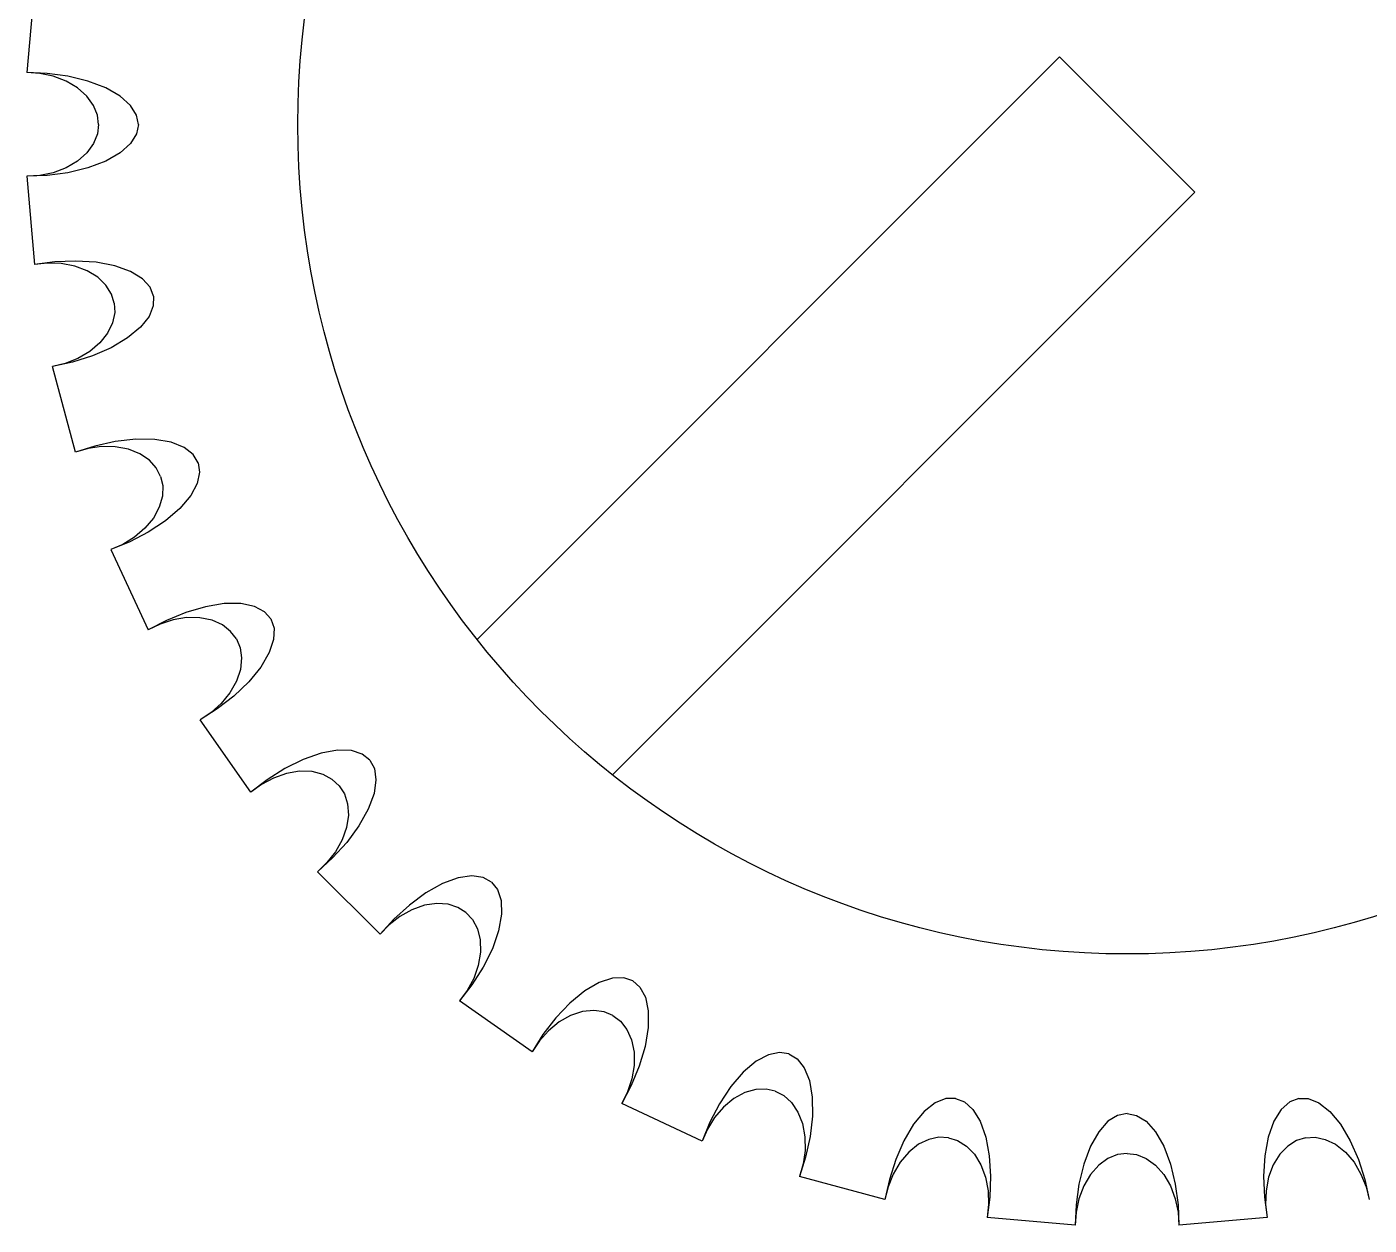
# Model space of a CAD drawing. Extents: x -1423 to 1501, y 0 to 128.
# Drawn here: x 23.75 to 32.17, y 60.1 to 67.61 of the extents above; entities that cross this region are included whole.
import ezdxf

# ---------------------------------------------------------------- set-up
doc = ezdxf.new("R2010")
doc.units = 0
doc.layers.add('LAYER1', color=7, linetype='CONTINUOUS')

msp = doc.modelspace()

# ---------------------------------------------------------------- linework, layer by layer
at = {"layer": 'LAYER1', "color": 18}
for p, q in [((23.7984, 67.8781), (23.75, 67.325)), ((23.7984, 67.8781), (23.75, 67.325)), ((23.7984, 67.8781), (23.75, 67.325)), ((23.7984, 67.8781), (23.75, 67.325)), ((30.2257, 67.4243), (26.5733, 63.7719)), ((30.2257, 67.4243), (26.5733, 63.7719)), ((30.2257, 67.4243), (31.0743, 66.5757)), ((30.2257, 67.4243), (31.0743, 66.5757)), ((23.75, 66.675), (23.7984, 66.1219)), ((23.75, 66.675), (23.7984, 66.1219)), ((23.75, 66.675), (23.7984, 66.1219)), ((23.75, 66.675), (23.7984, 66.1219)), ((31.0743, 66.5757), (27.4219, 62.9233)), ((31.0743, 66.5757), (27.4219, 62.9233)), ((24.055, 64.9455), (23.9113, 65.4818)), ((24.055, 64.9455), (23.9113, 65.4818)), ((24.055, 64.9455), (23.9113, 65.4818)), ((24.055, 64.9455), (23.9113, 65.4818)), ((24.2773, 64.3347), (24.5119, 63.8315)), ((24.2773, 64.3347), (24.5119, 63.8315)), ((24.2773, 64.3347), (24.5119, 63.8315)), ((24.2773, 64.3347), (24.5119, 63.8315)), ((25.1554, 62.8137), (24.8369, 63.2685)), ((25.1554, 62.8137), (24.8369, 63.2685)), ((25.1554, 62.8137), (24.8369, 63.2685)), ((25.1554, 62.8137), (24.8369, 63.2685)), ((25.9658, 61.9232), (25.5732, 62.3158)), ((25.9658, 61.9232), (25.5732, 62.3158)), ((25.9658, 61.9232), (25.5732, 62.3158)), ((25.9658, 61.9232), (25.5732, 62.3158)), ((26.9185, 61.1869), (26.4637, 61.5054)), ((26.9185, 61.1869), (26.4637, 61.5054)), ((26.9185, 61.1869), (26.4637, 61.5054)), ((26.9185, 61.1869), (26.4637, 61.5054)), ((27.9847, 60.6273), (27.4815, 60.8619)), ((27.9847, 60.6273), (27.4815, 60.8619)), ((27.9847, 60.6273), (27.4815, 60.8619)), ((27.9847, 60.6273), (27.4815, 60.8619)), ((29.1318, 60.2613), (28.5955, 60.405)), ((29.1318, 60.2613), (28.5955, 60.405)), ((29.1318, 60.2613), (28.5955, 60.405)), ((29.1318, 60.2613), (28.5955, 60.405)), ((30.325, 60.1), (29.7719, 60.1484)), ((30.325, 60.1), (29.7719, 60.1484)), ((30.325, 60.1), (29.7719, 60.1484)), ((30.325, 60.1), (29.7719, 60.1484)), ((31.5281, 60.1484), (30.975, 60.1)), ((31.5281, 60.1484), (30.975, 60.1)), ((31.5281, 60.1484), (30.975, 60.1)), ((31.5281, 60.1484), (30.975, 60.1))]:
    msp.add_line(p, q, dxfattribs=at)
for points in [[(24.45, 67, 0), (24.4383, 67.0591, 0), (24.4008, 67.1196, 0), (24.3359, 67.1778, 0), (24.2449, 67.2298, 0), (24.1329, 67.272, 0), (24.0076, 67.3022, 0), (23.8773, 67.3196, 0), (23.75, 67.325, 0)], [(24.2, 67, 0), (24.1925, 67.0591, 0), (24.1684, 67.1196, 0), (24.1266, 67.1778, 0), (24.0681, 67.2298, 0), (23.9962, 67.272, 0), (23.9156, 67.3022, 0), (23.8318, 67.3196, 0), (23.75, 67.325, 0)], [(24.45, 67, 0), (24.4383, 67.0591, 0), (24.4008, 67.1196, 0), (24.3359, 67.1778, 0), (24.2449, 67.2298, 0), (24.1329, 67.272, 0), (24.0076, 67.3022, 0), (23.8773, 67.3196, 0), (23.75, 67.325, 0)], [(24.2, 67, 0), (24.1925, 67.0591, 0), (24.1684, 67.1196, 0), (24.1266, 67.1778, 0), (24.0681, 67.2298, 0), (23.9962, 67.272, 0), (23.9156, 67.3022, 0), (23.8318, 67.3196, 0), (23.75, 67.325, 0)], [(24.45, 67, 0), (24.4383, 67.0591, 0), (24.4008, 67.1196, 0), (24.3359, 67.1778, 0), (24.2449, 67.2298, 0), (24.1329, 67.272, 0), (24.0076, 67.3022, 0), (23.8773, 67.3196, 0), (23.75, 67.325, 0)], [(24.2, 67, 0), (24.1925, 67.0591, 0), (24.1684, 67.1196, 0), (24.1266, 67.1778, 0), (24.0681, 67.2298, 0), (23.9962, 67.272, 0), (23.9156, 67.3022, 0), (23.8318, 67.3196, 0), (23.75, 67.325, 0)], [(24.45, 67, 0), (24.4383, 67.0591, 0), (24.4008, 67.1196, 0), (24.3359, 67.1778, 0), (24.2449, 67.2298, 0), (24.1329, 67.272, 0), (24.0076, 67.3022, 0), (23.8773, 67.3196, 0), (23.75, 67.325, 0)], [(24.2, 67, 0), (24.1925, 67.0591, 0), (24.1684, 67.1196, 0), (24.1266, 67.1778, 0), (24.0681, 67.2298, 0), (23.9962, 67.272, 0), (23.9156, 67.3022, 0), (23.8318, 67.3196, 0), (23.75, 67.325, 0)], [(24.45, 67, 0), (24.4383, 66.9409, 0), (24.4008, 66.8804, 0), (24.3359, 66.8222, 0), (24.2449, 66.7702, 0), (24.1329, 66.728, 0), (24.0076, 66.6978, 0), (23.8773, 66.6804, 0), (23.75, 66.675, 0)], [(24.2, 67, 0), (24.1925, 66.9409, 0), (24.1684, 66.8804, 0), (24.1266, 66.8222, 0), (24.0681, 66.7702, 0), (23.9962, 66.728, 0), (23.9156, 66.6978, 0), (23.8318, 66.6804, 0), (23.75, 66.675, 0)], [(24.45, 67, 0), (24.4383, 66.9409, 0), (24.4008, 66.8804, 0), (24.3359, 66.8222, 0), (24.2449, 66.7702, 0), (24.1329, 66.728, 0), (24.0076, 66.6978, 0), (23.8773, 66.6804, 0), (23.75, 66.675, 0)], [(24.2, 67, 0), (24.1925, 66.9409, 0), (24.1684, 66.8804, 0), (24.1266, 66.8222, 0), (24.0681, 66.7702, 0), (23.9962, 66.728, 0), (23.9156, 66.6978, 0), (23.8318, 66.6804, 0), (23.75, 66.675, 0)], [(24.45, 67, 0), (24.4383, 66.9409, 0), (24.4008, 66.8804, 0), (24.3359, 66.8222, 0), (24.2449, 66.7702, 0), (24.1329, 66.728, 0), (24.0076, 66.6978, 0), (23.8773, 66.6804, 0), (23.75, 66.675, 0)], [(24.2, 67, 0), (24.1925, 66.9409, 0), (24.1684, 66.8804, 0), (24.1266, 66.8222, 0), (24.0681, 66.7702, 0), (23.9962, 66.728, 0), (23.9156, 66.6978, 0), (23.8318, 66.6804, 0), (23.75, 66.675, 0)], [(24.45, 67, 0), (24.4383, 66.9409, 0), (24.4008, 66.8804, 0), (24.3359, 66.8222, 0), (24.2449, 66.7702, 0), (24.1329, 66.728, 0), (24.0076, 66.6978, 0), (23.8773, 66.6804, 0), (23.75, 66.675, 0)], [(24.2, 67, 0), (24.1925, 66.9409, 0), (24.1684, 66.8804, 0), (24.1266, 66.8222, 0), (24.0681, 66.7702, 0), (23.9962, 66.728, 0), (23.9156, 66.6978, 0), (23.8318, 66.6804, 0), (23.75, 66.675, 0)], [(24.5442, 65.9234, 0), (24.5224, 65.9796, 0), (24.475, 66.0326, 0), (24.4009, 66.0787, 0), (24.3023, 66.1141, 0), (24.1847, 66.1362, 0), (24.056, 66.1441, 0), (23.9247, 66.1386, 0), (23.7984, 66.1219, 0)], [(24.5442, 65.9234, 0), (24.5224, 65.9796, 0), (24.475, 66.0326, 0), (24.4009, 66.0787, 0), (24.3023, 66.1141, 0), (24.1847, 66.1362, 0), (24.056, 66.1441, 0), (23.9247, 66.1386, 0), (23.7984, 66.1219, 0)], [(24.5442, 65.9234, 0), (24.5224, 65.9796, 0), (24.475, 66.0326, 0), (24.4009, 66.0787, 0), (24.3023, 66.1141, 0), (24.1847, 66.1362, 0), (24.056, 66.1441, 0), (23.9247, 66.1386, 0), (23.7984, 66.1219, 0)], [(24.5442, 65.9234, 0), (24.5224, 65.9796, 0), (24.475, 66.0326, 0), (24.4009, 66.0787, 0), (24.3023, 66.1141, 0), (24.1847, 66.1362, 0), (24.056, 66.1441, 0), (23.9247, 66.1386, 0), (23.7984, 66.1219, 0)], [(24.298, 65.88, 0), (24.2803, 65.9369, 0), (24.2461, 65.9922, 0), (24.1949, 66.0423, 0), (24.1282, 66.0834, 0), (24.05, 66.1124, 0), (23.9654, 66.1282, 0), (23.8799, 66.1308, 0), (23.7984, 66.1219, 0)], [(24.298, 65.88, 0), (24.2803, 65.9369, 0), (24.2461, 65.9922, 0), (24.1949, 66.0423, 0), (24.1282, 66.0834, 0), (24.05, 66.1124, 0), (23.9654, 66.1282, 0), (23.8799, 66.1308, 0), (23.7984, 66.1219, 0)], [(24.298, 65.88, 0), (24.2803, 65.9369, 0), (24.2461, 65.9922, 0), (24.1949, 66.0423, 0), (24.1282, 66.0834, 0), (24.05, 66.1124, 0), (23.9654, 66.1282, 0), (23.8799, 66.1308, 0), (23.7984, 66.1219, 0)], [(24.298, 65.88, 0), (24.2803, 65.9369, 0), (24.2461, 65.9922, 0), (24.1949, 66.0423, 0), (24.1282, 66.0834, 0), (24.05, 66.1124, 0), (23.9654, 66.1282, 0), (23.8799, 66.1308, 0), (23.7984, 66.1219, 0)], [(24.5442, 65.9234, 0), (24.5429, 65.8632, 0), (24.5165, 65.7971, 0), (24.4627, 65.7285, 0), (24.3821, 65.6615, 0), (24.2792, 65.6005, 0), (24.1609, 65.549, 0), (24.0357, 65.5092, 0), (23.9113, 65.4818, 0)], [(24.5442, 65.9234, 0), (24.5429, 65.8632, 0), (24.5165, 65.7971, 0), (24.4627, 65.7285, 0), (24.3821, 65.6615, 0), (24.2792, 65.6005, 0), (24.1609, 65.549, 0), (24.0357, 65.5092, 0), (23.9113, 65.4818, 0)], [(24.5442, 65.9234, 0), (24.5429, 65.8632, 0), (24.5165, 65.7971, 0), (24.4627, 65.7285, 0), (24.3821, 65.6615, 0), (24.2792, 65.6005, 0), (24.1609, 65.549, 0), (24.0357, 65.5092, 0), (23.9113, 65.4818, 0)], [(24.5442, 65.9234, 0), (24.5429, 65.8632, 0), (24.5165, 65.7971, 0), (24.4627, 65.7285, 0), (24.3821, 65.6615, 0), (24.2792, 65.6005, 0), (24.1609, 65.549, 0), (24.0357, 65.5092, 0), (23.9113, 65.4818, 0)], [(24.298, 65.88, 0), (24.3009, 65.8205, 0), (24.2876, 65.7567, 0), (24.2566, 65.6921, 0), (24.208, 65.6308, 0), (24.1445, 65.5767, 0), (24.0704, 65.533, 0), (23.9909, 65.5013, 0), (23.9113, 65.4818, 0)], [(24.298, 65.88, 0), (24.3009, 65.8205, 0), (24.2876, 65.7567, 0), (24.2566, 65.6921, 0), (24.208, 65.6308, 0), (24.1445, 65.5767, 0), (24.0704, 65.533, 0), (23.9909, 65.5013, 0), (23.9113, 65.4818, 0)], [(24.298, 65.88, 0), (24.3009, 65.8205, 0), (24.2876, 65.7567, 0), (24.2566, 65.6921, 0), (24.208, 65.6308, 0), (24.1445, 65.5767, 0), (24.0704, 65.533, 0), (23.9909, 65.5013, 0), (23.9113, 65.4818, 0)], [(24.298, 65.88, 0), (24.3009, 65.8205, 0), (24.2876, 65.7567, 0), (24.2566, 65.6921, 0), (24.208, 65.6308, 0), (24.1445, 65.5767, 0), (24.0704, 65.533, 0), (23.9909, 65.5013, 0), (23.9113, 65.4818, 0)], [(24.8239, 64.8795, 0), (24.7927, 64.931, 0), (24.7368, 64.975, 0), (24.6558, 65.0075, 0), (24.5526, 65.0252, 0), (24.4329, 65.0266, 0), (24.3048, 65.0121, 0), (24.1764, 64.9839, 0), (24.055, 64.9455, 0)], [(24.8239, 64.8795, 0), (24.7927, 64.931, 0), (24.7368, 64.975, 0), (24.6558, 65.0075, 0), (24.5526, 65.0252, 0), (24.4329, 65.0266, 0), (24.3048, 65.0121, 0), (24.1764, 64.9839, 0), (24.055, 64.9455, 0)], [(24.8239, 64.8795, 0), (24.7927, 64.931, 0), (24.7368, 64.975, 0), (24.6558, 65.0075, 0), (24.5526, 65.0252, 0), (24.4329, 65.0266, 0), (24.3048, 65.0121, 0), (24.1764, 64.9839, 0), (24.055, 64.9455, 0)], [(24.8239, 64.8795, 0), (24.7927, 64.931, 0), (24.7368, 64.975, 0), (24.6558, 65.0075, 0), (24.5526, 65.0252, 0), (24.4329, 65.0266, 0), (24.3048, 65.0121, 0), (24.1764, 64.9839, 0), (24.055, 64.9455, 0)], [(24.589, 64.794, 0), (24.5617, 64.8469, 0), (24.5184, 64.8955, 0), (24.4592, 64.9359, 0), (24.3865, 64.9648, 0), (24.3044, 64.9799, 0), (24.2184, 64.9806, 0), (24.1337, 64.9683, 0), (24.055, 64.9455, 0)], [(24.589, 64.794, 0), (24.5617, 64.8469, 0), (24.5184, 64.8955, 0), (24.4592, 64.9359, 0), (24.3865, 64.9648, 0), (24.3044, 64.9799, 0), (24.2184, 64.9806, 0), (24.1337, 64.9683, 0), (24.055, 64.9455, 0)], [(24.589, 64.794, 0), (24.5617, 64.8469, 0), (24.5184, 64.8955, 0), (24.4592, 64.9359, 0), (24.3865, 64.9648, 0), (24.3044, 64.9799, 0), (24.2184, 64.9806, 0), (24.1337, 64.9683, 0), (24.055, 64.9455, 0)], [(24.589, 64.794, 0), (24.5617, 64.8469, 0), (24.5184, 64.8955, 0), (24.4592, 64.9359, 0), (24.3865, 64.9648, 0), (24.3044, 64.9799, 0), (24.2184, 64.9806, 0), (24.1337, 64.9683, 0), (24.055, 64.9455, 0)], [(24.8239, 64.8795, 0), (24.8331, 64.8199, 0), (24.8186, 64.7503, 0), (24.7775, 64.6734, 0), (24.7098, 64.5934, 0), (24.619, 64.5154, 0), (24.5115, 64.4442, 0), (24.395, 64.3833, 0), (24.2773, 64.3347, 0)], [(24.8239, 64.8795, 0), (24.8331, 64.8199, 0), (24.8186, 64.7503, 0), (24.7775, 64.6734, 0), (24.7098, 64.5934, 0), (24.619, 64.5154, 0), (24.5115, 64.4442, 0), (24.395, 64.3833, 0), (24.2773, 64.3347, 0)], [(24.8239, 64.8795, 0), (24.8331, 64.8199, 0), (24.8186, 64.7503, 0), (24.7775, 64.6734, 0), (24.7098, 64.5934, 0), (24.619, 64.5154, 0), (24.5115, 64.4442, 0), (24.395, 64.3833, 0), (24.2773, 64.3347, 0)], [(24.8239, 64.8795, 0), (24.8331, 64.8199, 0), (24.8186, 64.7503, 0), (24.7775, 64.6734, 0), (24.7098, 64.5934, 0), (24.619, 64.5154, 0), (24.5115, 64.4442, 0), (24.395, 64.3833, 0), (24.2773, 64.3347, 0)], [(24.589, 64.794, 0), (24.6021, 64.7359, 0), (24.6002, 64.6708, 0), (24.5808, 64.6018, 0), (24.5437, 64.533, 0), (24.4905, 64.4687, 0), (24.4251, 64.4127, 0), (24.3523, 64.3677, 0), (24.2773, 64.3347, 0)], [(24.589, 64.794, 0), (24.6021, 64.7359, 0), (24.6002, 64.6708, 0), (24.5808, 64.6018, 0), (24.5437, 64.533, 0), (24.4905, 64.4687, 0), (24.4251, 64.4127, 0), (24.3523, 64.3677, 0), (24.2773, 64.3347, 0)], [(24.589, 64.794, 0), (24.6021, 64.7359, 0), (24.6002, 64.6708, 0), (24.5808, 64.6018, 0), (24.5437, 64.533, 0), (24.4905, 64.4687, 0), (24.4251, 64.4127, 0), (24.3523, 64.3677, 0), (24.2773, 64.3347, 0)], [(24.589, 64.794, 0), (24.6021, 64.7359, 0), (24.6002, 64.6708, 0), (24.5808, 64.6018, 0), (24.5437, 64.533, 0), (24.4905, 64.4687, 0), (24.4251, 64.4127, 0), (24.3523, 64.3677, 0), (24.2773, 64.3347, 0)], [(25.2806, 63.9, 0), (25.241, 63.9453, 0), (25.1783, 63.979, 0), (25.0929, 63.9969, 0), (24.9881, 63.9964, 0), (24.8701, 63.977, 0), (24.7464, 63.9405, 0), (24.6249, 63.8904, 0), (24.5119, 63.8315, 0)], [(25.2806, 63.9, 0), (25.241, 63.9453, 0), (25.1783, 63.979, 0), (25.0929, 63.9969, 0), (24.9881, 63.9964, 0), (24.8701, 63.977, 0), (24.7464, 63.9405, 0), (24.6249, 63.8904, 0), (24.5119, 63.8315, 0)], [(25.2806, 63.9, 0), (25.241, 63.9453, 0), (25.1783, 63.979, 0), (25.0929, 63.9969, 0), (24.9881, 63.9964, 0), (24.8701, 63.977, 0), (24.7464, 63.9405, 0), (24.6249, 63.8904, 0), (24.5119, 63.8315, 0)], [(25.2806, 63.9, 0), (25.241, 63.9453, 0), (25.1783, 63.979, 0), (25.0929, 63.9969, 0), (24.9881, 63.9964, 0), (24.8701, 63.977, 0), (24.7464, 63.9405, 0), (24.6249, 63.8904, 0), (24.5119, 63.8315, 0)], [(25.0641, 63.775, 0), (25.0281, 63.8224, 0), (24.977, 63.8628, 0), (24.9117, 63.8923, 0), (24.8351, 63.9081, 0), (24.7516, 63.9087, 0), (24.6667, 63.8945, 0), (24.5855, 63.8677, 0), (24.5119, 63.8315, 0)], [(25.0641, 63.775, 0), (25.0281, 63.8224, 0), (24.977, 63.8628, 0), (24.9117, 63.8923, 0), (24.8351, 63.9081, 0), (24.7516, 63.9087, 0), (24.6667, 63.8945, 0), (24.5855, 63.8677, 0), (24.5119, 63.8315, 0)], [(25.0641, 63.775, 0), (25.0281, 63.8224, 0), (24.977, 63.8628, 0), (24.9117, 63.8923, 0), (24.8351, 63.9081, 0), (24.7516, 63.9087, 0), (24.6667, 63.8945, 0), (24.5855, 63.8677, 0), (24.5119, 63.8315, 0)], [(25.0641, 63.775, 0), (25.0281, 63.8224, 0), (24.977, 63.8628, 0), (24.9117, 63.8923, 0), (24.8351, 63.9081, 0), (24.7516, 63.9087, 0), (24.6667, 63.8945, 0), (24.5855, 63.8677, 0), (24.5119, 63.8315, 0)], [(25.2806, 63.9, 0), (25.3001, 63.843, 0), (25.2979, 63.7719, 0), (25.2707, 63.689, 0), (25.2179, 63.5985, 0), (25.1421, 63.5059, 0), (25.0486, 63.4171, 0), (24.9444, 63.3369, 0), (24.8369, 63.2685, 0)], [(25.2806, 63.9, 0), (25.3001, 63.843, 0), (25.2979, 63.7719, 0), (25.2707, 63.689, 0), (25.2179, 63.5985, 0), (25.1421, 63.5059, 0), (25.0486, 63.4171, 0), (24.9444, 63.3369, 0), (24.8369, 63.2685, 0)], [(25.2806, 63.9, 0), (25.3001, 63.843, 0), (25.2979, 63.7719, 0), (25.2707, 63.689, 0), (25.2179, 63.5985, 0), (25.1421, 63.5059, 0), (25.0486, 63.4171, 0), (24.9444, 63.3369, 0), (24.8369, 63.2685, 0)], [(25.2806, 63.9, 0), (25.3001, 63.843, 0), (25.2979, 63.7719, 0), (25.2707, 63.689, 0), (25.2179, 63.5985, 0), (25.1421, 63.5059, 0), (25.0486, 63.4171, 0), (24.9444, 63.3369, 0), (24.8369, 63.2685, 0)], [(25.0641, 63.775, 0), (25.0872, 63.7201, 0), (25.0966, 63.6556, 0), (25.0895, 63.5843, 0), (25.0648, 63.5101, 0), (25.0236, 63.4375, 0), (24.9689, 63.3711, 0), (24.9051, 63.3142, 0), (24.8369, 63.2685, 0)], [(25.0641, 63.775, 0), (25.0872, 63.7201, 0), (25.0966, 63.6556, 0), (25.0895, 63.5843, 0), (25.0648, 63.5101, 0), (25.0236, 63.4375, 0), (24.9689, 63.3711, 0), (24.9051, 63.3142, 0), (24.8369, 63.2685, 0)], [(25.0641, 63.775, 0), (25.0872, 63.7201, 0), (25.0966, 63.6556, 0), (25.0895, 63.5843, 0), (25.0648, 63.5101, 0), (25.0236, 63.4375, 0), (24.9689, 63.3711, 0), (24.9051, 63.3142, 0), (24.8369, 63.2685, 0)], [(25.0641, 63.775, 0), (25.0872, 63.7201, 0), (25.0966, 63.6556, 0), (25.0895, 63.5843, 0), (25.0648, 63.5101, 0), (25.0236, 63.4375, 0), (24.9689, 63.3711, 0), (24.9051, 63.3142, 0), (24.8369, 63.2685, 0)], [(25.9005, 63.0147, 0), (25.8536, 63.0525, 0), (25.786, 63.0747, 0), (25.6988, 63.0775, 0), (25.5957, 63.0589, 0), (25.4828, 63.0193, 0), (25.3674, 62.9618, 0), (25.2564, 62.8914, 0), (25.1554, 62.8137, 0)], [(25.9005, 63.0147, 0), (25.8536, 63.0525, 0), (25.786, 63.0747, 0), (25.6988, 63.0775, 0), (25.5957, 63.0589, 0), (25.4828, 63.0193, 0), (25.3674, 62.9618, 0), (25.2564, 62.8914, 0), (25.1554, 62.8137, 0)], [(25.9005, 63.0147, 0), (25.8536, 63.0525, 0), (25.786, 63.0747, 0), (25.6988, 63.0775, 0), (25.5957, 63.0589, 0), (25.4828, 63.0193, 0), (25.3674, 62.9618, 0), (25.2564, 62.8914, 0), (25.1554, 62.8137, 0)], [(25.9005, 63.0147, 0), (25.8536, 63.0525, 0), (25.786, 63.0747, 0), (25.6988, 63.0775, 0), (25.5957, 63.0589, 0), (25.4828, 63.0193, 0), (25.3674, 62.9618, 0), (25.2564, 62.8914, 0), (25.1554, 62.8137, 0)], [(25.9005, 63.0147, 0), (25.9296, 62.9619, 0), (25.9397, 62.8915, 0), (25.9274, 62.8052, 0), (25.8911, 62.7069, 0), (25.8325, 62.6025, 0), (25.7558, 62.4988, 0), (25.6672, 62.4018, 0), (25.5732, 62.3158, 0)], [(25.9005, 63.0147, 0), (25.9296, 62.9619, 0), (25.9397, 62.8915, 0), (25.9274, 62.8052, 0), (25.8911, 62.7069, 0), (25.8325, 62.6025, 0), (25.7558, 62.4988, 0), (25.6672, 62.4018, 0), (25.5732, 62.3158, 0)], [(25.9005, 63.0147, 0), (25.9296, 62.9619, 0), (25.9397, 62.8915, 0), (25.9274, 62.8052, 0), (25.8911, 62.7069, 0), (25.8325, 62.6025, 0), (25.7558, 62.4988, 0), (25.6672, 62.4018, 0), (25.5732, 62.3158, 0)], [(25.9005, 63.0147, 0), (25.9296, 62.9619, 0), (25.9397, 62.8915, 0), (25.9274, 62.8052, 0), (25.8911, 62.7069, 0), (25.8325, 62.6025, 0), (25.7558, 62.4988, 0), (25.6672, 62.4018, 0), (25.5732, 62.3158, 0)], [(25.709, 62.854, 0), (25.6653, 62.8945, 0), (25.6079, 62.9253, 0), (25.5385, 62.9431, 0), (25.4603, 62.9453, 0), (25.378, 62.9314, 0), (25.2969, 62.9027, 0), (25.2216, 62.8622, 0), (25.1554, 62.8137, 0)], [(25.709, 62.854, 0), (25.6653, 62.8945, 0), (25.6079, 62.9253, 0), (25.5385, 62.9431, 0), (25.4603, 62.9453, 0), (25.378, 62.9314, 0), (25.2969, 62.9027, 0), (25.2216, 62.8622, 0), (25.1554, 62.8137, 0)], [(25.709, 62.854, 0), (25.6653, 62.8945, 0), (25.6079, 62.9253, 0), (25.5385, 62.9431, 0), (25.4603, 62.9453, 0), (25.378, 62.9314, 0), (25.2969, 62.9027, 0), (25.2216, 62.8622, 0), (25.1554, 62.8137, 0)], [(25.709, 62.854, 0), (25.6653, 62.8945, 0), (25.6079, 62.9253, 0), (25.5385, 62.9431, 0), (25.4603, 62.9453, 0), (25.378, 62.9314, 0), (25.2969, 62.9027, 0), (25.2216, 62.8622, 0), (25.1554, 62.8137, 0)], [(25.709, 62.854, 0), (25.7412, 62.8039, 0), (25.7617, 62.7421, 0), (25.7671, 62.6707, 0), (25.7557, 62.5933, 0), (25.7277, 62.5146, 0), (25.6854, 62.4397, 0), (25.6324, 62.3726, 0), (25.5732, 62.3158, 0)], [(25.709, 62.854, 0), (25.7412, 62.8039, 0), (25.7617, 62.7421, 0), (25.7671, 62.6707, 0), (25.7557, 62.5933, 0), (25.7277, 62.5146, 0), (25.6854, 62.4397, 0), (25.6324, 62.3726, 0), (25.5732, 62.3158, 0)], [(25.709, 62.854, 0), (25.7412, 62.8039, 0), (25.7617, 62.7421, 0), (25.7671, 62.6707, 0), (25.7557, 62.5933, 0), (25.7277, 62.5146, 0), (25.6854, 62.4397, 0), (25.6324, 62.3726, 0), (25.5732, 62.3158, 0)], [(25.709, 62.854, 0), (25.7412, 62.8039, 0), (25.7617, 62.7421, 0), (25.7671, 62.6707, 0), (25.7557, 62.5933, 0), (25.7277, 62.5146, 0), (25.6854, 62.4397, 0), (25.6324, 62.3726, 0), (25.5732, 62.3158, 0)], [(26.6647, 62.2505, 0), (26.6119, 62.2796, 0), (26.5415, 62.2897, 0), (26.4552, 62.2774, 0), (26.3569, 62.2411, 0), (26.2525, 62.1825, 0), (26.1488, 62.1058, 0), (26.0518, 62.0172, 0), (25.9658, 61.9232, 0)], [(26.6647, 62.2505, 0), (26.6119, 62.2796, 0), (26.5415, 62.2897, 0), (26.4552, 62.2774, 0), (26.3569, 62.2411, 0), (26.2525, 62.1825, 0), (26.1488, 62.1058, 0), (26.0518, 62.0172, 0), (25.9658, 61.9232, 0)], [(26.6647, 62.2505, 0), (26.6119, 62.2796, 0), (26.5415, 62.2897, 0), (26.4552, 62.2774, 0), (26.3569, 62.2411, 0), (26.2525, 62.1825, 0), (26.1488, 62.1058, 0), (26.0518, 62.0172, 0), (25.9658, 61.9232, 0)], [(26.6647, 62.2505, 0), (26.6119, 62.2796, 0), (26.5415, 62.2897, 0), (26.4552, 62.2774, 0), (26.3569, 62.2411, 0), (26.2525, 62.1825, 0), (26.1488, 62.1058, 0), (26.0518, 62.0172, 0), (25.9658, 61.9232, 0)], [(26.6647, 62.2505, 0), (26.7025, 62.2036, 0), (26.7247, 62.136, 0), (26.7275, 62.0488, 0), (26.7089, 61.9457, 0), (26.6693, 61.8328, 0), (26.6118, 61.7174, 0), (26.5414, 61.6064, 0), (26.4637, 61.5054, 0)], [(26.6647, 62.2505, 0), (26.7025, 62.2036, 0), (26.7247, 62.136, 0), (26.7275, 62.0488, 0), (26.7089, 61.9457, 0), (26.6693, 61.8328, 0), (26.6118, 61.7174, 0), (26.5414, 61.6064, 0), (26.4637, 61.5054, 0)], [(26.6647, 62.2505, 0), (26.7025, 62.2036, 0), (26.7247, 62.136, 0), (26.7275, 62.0488, 0), (26.7089, 61.9457, 0), (26.6693, 61.8328, 0), (26.6118, 61.7174, 0), (26.5414, 61.6064, 0), (26.4637, 61.5054, 0)], [(26.6647, 62.2505, 0), (26.7025, 62.2036, 0), (26.7247, 62.136, 0), (26.7275, 62.0488, 0), (26.7089, 61.9457, 0), (26.6693, 61.8328, 0), (26.6118, 61.7174, 0), (26.5414, 61.6064, 0), (26.4637, 61.5054, 0)], [(26.504, 62.059, 0), (26.4539, 62.0912, 0), (26.3921, 62.1117, 0), (26.3207, 62.1171, 0), (26.2433, 62.1057, 0), (26.1646, 62.0777, 0), (26.0897, 62.0354, 0), (26.0226, 61.9824, 0), (25.9658, 61.9232, 0)], [(26.504, 62.059, 0), (26.4539, 62.0912, 0), (26.3921, 62.1117, 0), (26.3207, 62.1171, 0), (26.2433, 62.1057, 0), (26.1646, 62.0777, 0), (26.0897, 62.0354, 0), (26.0226, 61.9824, 0), (25.9658, 61.9232, 0)], [(26.504, 62.059, 0), (26.4539, 62.0912, 0), (26.3921, 62.1117, 0), (26.3207, 62.1171, 0), (26.2433, 62.1057, 0), (26.1646, 62.0777, 0), (26.0897, 62.0354, 0), (26.0226, 61.9824, 0), (25.9658, 61.9232, 0)], [(26.504, 62.059, 0), (26.4539, 62.0912, 0), (26.3921, 62.1117, 0), (26.3207, 62.1171, 0), (26.2433, 62.1057, 0), (26.1646, 62.0777, 0), (26.0897, 62.0354, 0), (26.0226, 61.9824, 0), (25.9658, 61.9232, 0)], [(26.504, 62.059, 0), (26.5445, 62.0153, 0), (26.5753, 61.9579, 0), (26.5931, 61.8885, 0), (26.5953, 61.8103, 0), (26.5814, 61.728, 0), (26.5527, 61.6469, 0), (26.5122, 61.5716, 0), (26.4637, 61.5054, 0)], [(26.504, 62.059, 0), (26.5445, 62.0153, 0), (26.5753, 61.9579, 0), (26.5931, 61.8885, 0), (26.5953, 61.8103, 0), (26.5814, 61.728, 0), (26.5527, 61.6469, 0), (26.5122, 61.5716, 0), (26.4637, 61.5054, 0)], [(26.504, 62.059, 0), (26.5445, 62.0153, 0), (26.5753, 61.9579, 0), (26.5931, 61.8885, 0), (26.5953, 61.8103, 0), (26.5814, 61.728, 0), (26.5527, 61.6469, 0), (26.5122, 61.5716, 0), (26.4637, 61.5054, 0)], [(26.504, 62.059, 0), (26.5445, 62.0153, 0), (26.5753, 61.9579, 0), (26.5931, 61.8885, 0), (26.5953, 61.8103, 0), (26.5814, 61.728, 0), (26.5527, 61.6469, 0), (26.5122, 61.5716, 0), (26.4637, 61.5054, 0)], [(27.55, 61.6306, 0), (27.493, 61.6501, 0), (27.4219, 61.6479, 0), (27.339, 61.6207, 0), (27.2485, 61.5679, 0), (27.1559, 61.4921, 0), (27.0671, 61.3986, 0), (26.9869, 61.2944, 0), (26.9185, 61.1869, 0)], [(27.55, 61.6306, 0), (27.493, 61.6501, 0), (27.4219, 61.6479, 0), (27.339, 61.6207, 0), (27.2485, 61.5679, 0), (27.1559, 61.4921, 0), (27.0671, 61.3986, 0), (26.9869, 61.2944, 0), (26.9185, 61.1869, 0)], [(27.55, 61.6306, 0), (27.493, 61.6501, 0), (27.4219, 61.6479, 0), (27.339, 61.6207, 0), (27.2485, 61.5679, 0), (27.1559, 61.4921, 0), (27.0671, 61.3986, 0), (26.9869, 61.2944, 0), (26.9185, 61.1869, 0)], [(27.55, 61.6306, 0), (27.493, 61.6501, 0), (27.4219, 61.6479, 0), (27.339, 61.6207, 0), (27.2485, 61.5679, 0), (27.1559, 61.4921, 0), (27.0671, 61.3986, 0), (26.9869, 61.2944, 0), (26.9185, 61.1869, 0)], [(27.55, 61.6306, 0), (27.5953, 61.591, 0), (27.629, 61.5283, 0), (27.6469, 61.4429, 0), (27.6464, 61.3381, 0), (27.627, 61.2201, 0), (27.5905, 61.0964, 0), (27.5404, 60.9749, 0), (27.4815, 60.8619, 0)], [(27.55, 61.6306, 0), (27.5953, 61.591, 0), (27.629, 61.5283, 0), (27.6469, 61.4429, 0), (27.6464, 61.3381, 0), (27.627, 61.2201, 0), (27.5905, 61.0964, 0), (27.5404, 60.9749, 0), (27.4815, 60.8619, 0)], [(27.55, 61.6306, 0), (27.5953, 61.591, 0), (27.629, 61.5283, 0), (27.6469, 61.4429, 0), (27.6464, 61.3381, 0), (27.627, 61.2201, 0), (27.5905, 61.0964, 0), (27.5404, 60.9749, 0), (27.4815, 60.8619, 0)], [(27.55, 61.6306, 0), (27.5953, 61.591, 0), (27.629, 61.5283, 0), (27.6469, 61.4429, 0), (27.6464, 61.3381, 0), (27.627, 61.2201, 0), (27.5905, 61.0964, 0), (27.5404, 60.9749, 0), (27.4815, 60.8619, 0)], [(27.425, 61.4141, 0), (27.3701, 61.4372, 0), (27.3056, 61.4466, 0), (27.2343, 61.4395, 0), (27.1601, 61.4148, 0), (27.0875, 61.3736, 0), (27.0211, 61.3189, 0), (26.9642, 61.2551, 0), (26.9185, 61.1869, 0)], [(27.425, 61.4141, 0), (27.3701, 61.4372, 0), (27.3056, 61.4466, 0), (27.2343, 61.4395, 0), (27.1601, 61.4148, 0), (27.0875, 61.3736, 0), (27.0211, 61.3189, 0), (26.9642, 61.2551, 0), (26.9185, 61.1869, 0)], [(27.425, 61.4141, 0), (27.3701, 61.4372, 0), (27.3056, 61.4466, 0), (27.2343, 61.4395, 0), (27.1601, 61.4148, 0), (27.0875, 61.3736, 0), (27.0211, 61.3189, 0), (26.9642, 61.2551, 0), (26.9185, 61.1869, 0)], [(27.425, 61.4141, 0), (27.3701, 61.4372, 0), (27.3056, 61.4466, 0), (27.2343, 61.4395, 0), (27.1601, 61.4148, 0), (27.0875, 61.3736, 0), (27.0211, 61.3189, 0), (26.9642, 61.2551, 0), (26.9185, 61.1869, 0)], [(27.425, 61.4141, 0), (27.4724, 61.3781, 0), (27.5128, 61.327, 0), (27.5423, 61.2617, 0), (27.5581, 61.1851, 0), (27.5587, 61.1016, 0), (27.5445, 61.0167, 0), (27.5177, 60.9355, 0), (27.4815, 60.8619, 0)], [(27.425, 61.4141, 0), (27.4724, 61.3781, 0), (27.5128, 61.327, 0), (27.5423, 61.2617, 0), (27.5581, 61.1851, 0), (27.5587, 61.1016, 0), (27.5445, 61.0167, 0), (27.5177, 60.9355, 0), (27.4815, 60.8619, 0)], [(27.425, 61.4141, 0), (27.4724, 61.3781, 0), (27.5128, 61.327, 0), (27.5423, 61.2617, 0), (27.5581, 61.1851, 0), (27.5587, 61.1016, 0), (27.5445, 61.0167, 0), (27.5177, 60.9355, 0), (27.4815, 60.8619, 0)], [(27.425, 61.4141, 0), (27.4724, 61.3781, 0), (27.5128, 61.327, 0), (27.5423, 61.2617, 0), (27.5581, 61.1851, 0), (27.5587, 61.1016, 0), (27.5445, 61.0167, 0), (27.5177, 60.9355, 0), (27.4815, 60.8619, 0)], [(28.5295, 61.1739, 0), (28.4699, 61.1831, 0), (28.4003, 61.1686, 0), (28.3234, 61.1275, 0), (28.2434, 61.0598, 0), (28.1654, 60.969, 0), (28.0942, 60.8615, 0), (28.0333, 60.745, 0), (27.9847, 60.6273, 0)], [(28.5295, 61.1739, 0), (28.4699, 61.1831, 0), (28.4003, 61.1686, 0), (28.3234, 61.1275, 0), (28.2434, 61.0598, 0), (28.1654, 60.969, 0), (28.0942, 60.8615, 0), (28.0333, 60.745, 0), (27.9847, 60.6273, 0)], [(28.5295, 61.1739, 0), (28.4699, 61.1831, 0), (28.4003, 61.1686, 0), (28.3234, 61.1275, 0), (28.2434, 61.0598, 0), (28.1654, 60.969, 0), (28.0942, 60.8615, 0), (28.0333, 60.745, 0), (27.9847, 60.6273, 0)], [(28.5295, 61.1739, 0), (28.4699, 61.1831, 0), (28.4003, 61.1686, 0), (28.3234, 61.1275, 0), (28.2434, 61.0598, 0), (28.1654, 60.969, 0), (28.0942, 60.8615, 0), (28.0333, 60.745, 0), (27.9847, 60.6273, 0)], [(28.5295, 61.1739, 0), (28.581, 61.1427, 0), (28.625, 61.0868, 0), (28.6575, 61.0058, 0), (28.6752, 60.9026, 0), (28.6766, 60.7829, 0), (28.6621, 60.6548, 0), (28.6339, 60.5264, 0), (28.5955, 60.405, 0)], [(28.5295, 61.1739, 0), (28.581, 61.1427, 0), (28.625, 61.0868, 0), (28.6575, 61.0058, 0), (28.6752, 60.9026, 0), (28.6766, 60.7829, 0), (28.6621, 60.6548, 0), (28.6339, 60.5264, 0), (28.5955, 60.405, 0)], [(28.5295, 61.1739, 0), (28.581, 61.1427, 0), (28.625, 61.0868, 0), (28.6575, 61.0058, 0), (28.6752, 60.9026, 0), (28.6766, 60.7829, 0), (28.6621, 60.6548, 0), (28.6339, 60.5264, 0), (28.5955, 60.405, 0)], [(28.5295, 61.1739, 0), (28.581, 61.1427, 0), (28.625, 61.0868, 0), (28.6575, 61.0058, 0), (28.6752, 60.9026, 0), (28.6766, 60.7829, 0), (28.6621, 60.6548, 0), (28.6339, 60.5264, 0), (28.5955, 60.405, 0)], [(28.444, 60.939, 0), (28.3859, 60.9521, 0), (28.3208, 60.9502, 0), (28.2518, 60.9308, 0), (28.183, 60.8937, 0), (28.1187, 60.8405, 0), (28.0627, 60.7751, 0), (28.0177, 60.7023, 0), (27.9847, 60.6273, 0)], [(28.444, 60.939, 0), (28.3859, 60.9521, 0), (28.3208, 60.9502, 0), (28.2518, 60.9308, 0), (28.183, 60.8937, 0), (28.1187, 60.8405, 0), (28.0627, 60.7751, 0), (28.0177, 60.7023, 0), (27.9847, 60.6273, 0)], [(28.444, 60.939, 0), (28.3859, 60.9521, 0), (28.3208, 60.9502, 0), (28.2518, 60.9308, 0), (28.183, 60.8937, 0), (28.1187, 60.8405, 0), (28.0627, 60.7751, 0), (28.0177, 60.7023, 0), (27.9847, 60.6273, 0)], [(28.444, 60.939, 0), (28.3859, 60.9521, 0), (28.3208, 60.9502, 0), (28.2518, 60.9308, 0), (28.183, 60.8937, 0), (28.1187, 60.8405, 0), (28.0627, 60.7751, 0), (28.0177, 60.7023, 0), (27.9847, 60.6273, 0)], [(28.444, 60.939, 0), (28.4969, 60.9117, 0), (28.5455, 60.8684, 0), (28.5859, 60.8092, 0), (28.6148, 60.7365, 0), (28.6299, 60.6544, 0), (28.6306, 60.5684, 0), (28.6183, 60.4837, 0), (28.5955, 60.405, 0)], [(28.444, 60.939, 0), (28.4969, 60.9117, 0), (28.5455, 60.8684, 0), (28.5859, 60.8092, 0), (28.6148, 60.7365, 0), (28.6299, 60.6544, 0), (28.6306, 60.5684, 0), (28.6183, 60.4837, 0), (28.5955, 60.405, 0)], [(28.444, 60.939, 0), (28.4969, 60.9117, 0), (28.5455, 60.8684, 0), (28.5859, 60.8092, 0), (28.6148, 60.7365, 0), (28.6299, 60.6544, 0), (28.6306, 60.5684, 0), (28.6183, 60.4837, 0), (28.5955, 60.405, 0)], [(28.444, 60.939, 0), (28.4969, 60.9117, 0), (28.5455, 60.8684, 0), (28.5859, 60.8092, 0), (28.6148, 60.7365, 0), (28.6299, 60.6544, 0), (28.6306, 60.5684, 0), (28.6183, 60.4837, 0), (28.5955, 60.405, 0)], [(29.5734, 60.8942, 0), (29.5132, 60.8929, 0), (29.4471, 60.8665, 0), (29.3785, 60.8127, 0), (29.3115, 60.7321, 0), (29.2505, 60.6292, 0), (29.199, 60.5109, 0), (29.1592, 60.3857, 0), (29.1318, 60.2613, 0)], [(29.5734, 60.8942, 0), (29.5132, 60.8929, 0), (29.4471, 60.8665, 0), (29.3785, 60.8127, 0), (29.3115, 60.7321, 0), (29.2505, 60.6292, 0), (29.199, 60.5109, 0), (29.1592, 60.3857, 0), (29.1318, 60.2613, 0)], [(29.5734, 60.8942, 0), (29.5132, 60.8929, 0), (29.4471, 60.8665, 0), (29.3785, 60.8127, 0), (29.3115, 60.7321, 0), (29.2505, 60.6292, 0), (29.199, 60.5109, 0), (29.1592, 60.3857, 0), (29.1318, 60.2613, 0)], [(29.5734, 60.8942, 0), (29.5132, 60.8929, 0), (29.4471, 60.8665, 0), (29.3785, 60.8127, 0), (29.3115, 60.7321, 0), (29.2505, 60.6292, 0), (29.199, 60.5109, 0), (29.1592, 60.3857, 0), (29.1318, 60.2613, 0)], [(29.5734, 60.8942, 0), (29.6296, 60.8724, 0), (29.6826, 60.825, 0), (29.7287, 60.7509, 0), (29.7641, 60.6523, 0), (29.7862, 60.5347, 0), (29.7941, 60.406, 0), (29.7886, 60.2747, 0), (29.7719, 60.1484, 0)], [(29.5734, 60.8942, 0), (29.6296, 60.8724, 0), (29.6826, 60.825, 0), (29.7287, 60.7509, 0), (29.7641, 60.6523, 0), (29.7862, 60.5347, 0), (29.7941, 60.406, 0), (29.7886, 60.2747, 0), (29.7719, 60.1484, 0)], [(29.5734, 60.8942, 0), (29.6296, 60.8724, 0), (29.6826, 60.825, 0), (29.7287, 60.7509, 0), (29.7641, 60.6523, 0), (29.7862, 60.5347, 0), (29.7941, 60.406, 0), (29.7886, 60.2747, 0), (29.7719, 60.1484, 0)], [(29.5734, 60.8942, 0), (29.6296, 60.8724, 0), (29.6826, 60.825, 0), (29.7287, 60.7509, 0), (29.7641, 60.6523, 0), (29.7862, 60.5347, 0), (29.7941, 60.406, 0), (29.7886, 60.2747, 0), (29.7719, 60.1484, 0)], [(31.7266, 60.8942, 0), (31.6704, 60.8724, 0), (31.6174, 60.825, 0), (31.5713, 60.7509, 0), (31.5359, 60.6523, 0), (31.5138, 60.5347, 0), (31.5059, 60.406, 0), (31.5114, 60.2747, 0), (31.5281, 60.1484, 0)], [(31.7266, 60.8942, 0), (31.6704, 60.8724, 0), (31.6174, 60.825, 0), (31.5713, 60.7509, 0), (31.5359, 60.6523, 0), (31.5138, 60.5347, 0), (31.5059, 60.406, 0), (31.5114, 60.2747, 0), (31.5281, 60.1484, 0)], [(31.7266, 60.8942, 0), (31.6704, 60.8724, 0), (31.6174, 60.825, 0), (31.5713, 60.7509, 0), (31.5359, 60.6523, 0), (31.5138, 60.5347, 0), (31.5059, 60.406, 0), (31.5114, 60.2747, 0), (31.5281, 60.1484, 0)], [(31.7266, 60.8942, 0), (31.6704, 60.8724, 0), (31.6174, 60.825, 0), (31.5713, 60.7509, 0), (31.5359, 60.6523, 0), (31.5138, 60.5347, 0), (31.5059, 60.406, 0), (31.5114, 60.2747, 0), (31.5281, 60.1484, 0)], [(31.7266, 60.8942, 0), (31.7868, 60.8929, 0), (31.8529, 60.8665, 0), (31.9215, 60.8127, 0), (31.9885, 60.7321, 0), (32.0495, 60.6292, 0), (32.101, 60.5109, 0), (32.1408, 60.3857, 0), (32.1682, 60.2613, 0)], [(31.7266, 60.8942, 0), (31.7868, 60.8929, 0), (31.8529, 60.8665, 0), (31.9215, 60.8127, 0), (31.9885, 60.7321, 0), (32.0495, 60.6292, 0), (32.101, 60.5109, 0), (32.1408, 60.3857, 0), (32.1682, 60.2613, 0)], [(31.7266, 60.8942, 0), (31.7868, 60.8929, 0), (31.8529, 60.8665, 0), (31.9215, 60.8127, 0), (31.9885, 60.7321, 0), (32.0495, 60.6292, 0), (32.101, 60.5109, 0), (32.1408, 60.3857, 0), (32.1682, 60.2613, 0)], [(31.7266, 60.8942, 0), (31.7868, 60.8929, 0), (31.8529, 60.8665, 0), (31.9215, 60.8127, 0), (31.9885, 60.7321, 0), (32.0495, 60.6292, 0), (32.101, 60.5109, 0), (32.1408, 60.3857, 0), (32.1682, 60.2613, 0)], [(30.65, 60.8, 0), (30.5909, 60.7883, 0), (30.5304, 60.7508, 0), (30.4722, 60.6859, 0), (30.4202, 60.5949, 0), (30.378, 60.4829, 0), (30.3478, 60.3576, 0), (30.3304, 60.2273, 0), (30.325, 60.1, 0)], [(30.65, 60.8, 0), (30.5909, 60.7883, 0), (30.5304, 60.7508, 0), (30.4722, 60.6859, 0), (30.4202, 60.5949, 0), (30.378, 60.4829, 0), (30.3478, 60.3576, 0), (30.3304, 60.2273, 0), (30.325, 60.1, 0)], [(30.65, 60.8, 0), (30.5909, 60.7883, 0), (30.5304, 60.7508, 0), (30.4722, 60.6859, 0), (30.4202, 60.5949, 0), (30.378, 60.4829, 0), (30.3478, 60.3576, 0), (30.3304, 60.2273, 0), (30.325, 60.1, 0)], [(30.65, 60.8, 0), (30.5909, 60.7883, 0), (30.5304, 60.7508, 0), (30.4722, 60.6859, 0), (30.4202, 60.5949, 0), (30.378, 60.4829, 0), (30.3478, 60.3576, 0), (30.3304, 60.2273, 0), (30.325, 60.1, 0)], [(30.65, 60.8, 0), (30.7091, 60.7883, 0), (30.7696, 60.7508, 0), (30.8278, 60.6859, 0), (30.8798, 60.5949, 0), (30.922, 60.4829, 0), (30.9522, 60.3576, 0), (30.9696, 60.2273, 0), (30.975, 60.1, 0)], [(30.65, 60.8, 0), (30.7091, 60.7883, 0), (30.7696, 60.7508, 0), (30.8278, 60.6859, 0), (30.8798, 60.5949, 0), (30.922, 60.4829, 0), (30.9522, 60.3576, 0), (30.9696, 60.2273, 0), (30.975, 60.1, 0)], [(30.65, 60.8, 0), (30.7091, 60.7883, 0), (30.7696, 60.7508, 0), (30.8278, 60.6859, 0), (30.8798, 60.5949, 0), (30.922, 60.4829, 0), (30.9522, 60.3576, 0), (30.9696, 60.2273, 0), (30.975, 60.1, 0)], [(30.65, 60.8, 0), (30.7091, 60.7883, 0), (30.7696, 60.7508, 0), (30.8278, 60.6859, 0), (30.8798, 60.5949, 0), (30.922, 60.4829, 0), (30.9522, 60.3576, 0), (30.9696, 60.2273, 0), (30.975, 60.1, 0)], [(29.53, 60.648, 0), (29.4705, 60.6509, 0), (29.4067, 60.6376, 0), (29.3421, 60.6066, 0), (29.2808, 60.558, 0), (29.2267, 60.4945, 0), (29.183, 60.4204, 0), (29.1513, 60.3409, 0), (29.1318, 60.2613, 0)], [(29.53, 60.648, 0), (29.4705, 60.6509, 0), (29.4067, 60.6376, 0), (29.3421, 60.6066, 0), (29.2808, 60.558, 0), (29.2267, 60.4945, 0), (29.183, 60.4204, 0), (29.1513, 60.3409, 0), (29.1318, 60.2613, 0)], [(29.53, 60.648, 0), (29.4705, 60.6509, 0), (29.4067, 60.6376, 0), (29.3421, 60.6066, 0), (29.2808, 60.558, 0), (29.2267, 60.4945, 0), (29.183, 60.4204, 0), (29.1513, 60.3409, 0), (29.1318, 60.2613, 0)], [(29.53, 60.648, 0), (29.4705, 60.6509, 0), (29.4067, 60.6376, 0), (29.3421, 60.6066, 0), (29.2808, 60.558, 0), (29.2267, 60.4945, 0), (29.183, 60.4204, 0), (29.1513, 60.3409, 0), (29.1318, 60.2613, 0)], [(29.53, 60.648, 0), (29.5869, 60.6303, 0), (29.6422, 60.5961, 0), (29.6923, 60.5449, 0), (29.7334, 60.4782, 0), (29.7624, 60.4, 0), (29.7782, 60.3154, 0), (29.7808, 60.2299, 0), (29.7719, 60.1484, 0)], [(29.53, 60.648, 0), (29.5869, 60.6303, 0), (29.6422, 60.5961, 0), (29.6923, 60.5449, 0), (29.7334, 60.4782, 0), (29.7624, 60.4, 0), (29.7782, 60.3154, 0), (29.7808, 60.2299, 0), (29.7719, 60.1484, 0)], [(29.53, 60.648, 0), (29.5869, 60.6303, 0), (29.6422, 60.5961, 0), (29.6923, 60.5449, 0), (29.7334, 60.4782, 0), (29.7624, 60.4, 0), (29.7782, 60.3154, 0), (29.7808, 60.2299, 0), (29.7719, 60.1484, 0)], [(29.53, 60.648, 0), (29.5869, 60.6303, 0), (29.6422, 60.5961, 0), (29.6923, 60.5449, 0), (29.7334, 60.4782, 0), (29.7624, 60.4, 0), (29.7782, 60.3154, 0), (29.7808, 60.2299, 0), (29.7719, 60.1484, 0)], [(31.77, 60.648, 0), (31.7131, 60.6303, 0), (31.6578, 60.5961, 0), (31.6077, 60.5449, 0), (31.5666, 60.4782, 0), (31.5376, 60.4, 0), (31.5218, 60.3154, 0), (31.5192, 60.2299, 0), (31.5281, 60.1484, 0)], [(31.77, 60.648, 0), (31.7131, 60.6303, 0), (31.6578, 60.5961, 0), (31.6077, 60.5449, 0), (31.5666, 60.4782, 0), (31.5376, 60.4, 0), (31.5218, 60.3154, 0), (31.5192, 60.2299, 0), (31.5281, 60.1484, 0)], [(31.77, 60.648, 0), (31.7131, 60.6303, 0), (31.6578, 60.5961, 0), (31.6077, 60.5449, 0), (31.5666, 60.4782, 0), (31.5376, 60.4, 0), (31.5218, 60.3154, 0), (31.5192, 60.2299, 0), (31.5281, 60.1484, 0)], [(31.77, 60.648, 0), (31.7131, 60.6303, 0), (31.6578, 60.5961, 0), (31.6077, 60.5449, 0), (31.5666, 60.4782, 0), (31.5376, 60.4, 0), (31.5218, 60.3154, 0), (31.5192, 60.2299, 0), (31.5281, 60.1484, 0)], [(31.77, 60.648, 0), (31.8295, 60.6509, 0), (31.8933, 60.6376, 0), (31.9579, 60.6066, 0), (32.0192, 60.558, 0), (32.0733, 60.4945, 0), (32.117, 60.4204, 0), (32.1487, 60.3409, 0), (32.1682, 60.2613, 0)], [(31.77, 60.648, 0), (31.8295, 60.6509, 0), (31.8933, 60.6376, 0), (31.9579, 60.6066, 0), (32.0192, 60.558, 0), (32.0733, 60.4945, 0), (32.117, 60.4204, 0), (32.1487, 60.3409, 0), (32.1682, 60.2613, 0)], [(31.77, 60.648, 0), (31.8295, 60.6509, 0), (31.8933, 60.6376, 0), (31.9579, 60.6066, 0), (32.0192, 60.558, 0), (32.0733, 60.4945, 0), (32.117, 60.4204, 0), (32.1487, 60.3409, 0), (32.1682, 60.2613, 0)], [(31.77, 60.648, 0), (31.8295, 60.6509, 0), (31.8933, 60.6376, 0), (31.9579, 60.6066, 0), (32.0192, 60.558, 0), (32.0733, 60.4945, 0), (32.117, 60.4204, 0), (32.1487, 60.3409, 0), (32.1682, 60.2613, 0)], [(30.65, 60.55, 0), (30.5909, 60.5425, 0), (30.5304, 60.5184, 0), (30.4722, 60.4766, 0), (30.4202, 60.4181, 0), (30.378, 60.3462, 0), (30.3478, 60.2656, 0), (30.3304, 60.1818, 0), (30.325, 60.1, 0)], [(30.65, 60.55, 0), (30.5909, 60.5425, 0), (30.5304, 60.5184, 0), (30.4722, 60.4766, 0), (30.4202, 60.4181, 0), (30.378, 60.3462, 0), (30.3478, 60.2656, 0), (30.3304, 60.1818, 0), (30.325, 60.1, 0)], [(30.65, 60.55, 0), (30.5909, 60.5425, 0), (30.5304, 60.5184, 0), (30.4722, 60.4766, 0), (30.4202, 60.4181, 0), (30.378, 60.3462, 0), (30.3478, 60.2656, 0), (30.3304, 60.1818, 0), (30.325, 60.1, 0)], [(30.65, 60.55, 0), (30.5909, 60.5425, 0), (30.5304, 60.5184, 0), (30.4722, 60.4766, 0), (30.4202, 60.4181, 0), (30.378, 60.3462, 0), (30.3478, 60.2656, 0), (30.3304, 60.1818, 0), (30.325, 60.1, 0)], [(30.65, 60.55, 0), (30.7091, 60.5425, 0), (30.7696, 60.5184, 0), (30.8278, 60.4766, 0), (30.8798, 60.4181, 0), (30.922, 60.3462, 0), (30.9522, 60.2656, 0), (30.9696, 60.1818, 0), (30.975, 60.1, 0)], [(30.65, 60.55, 0), (30.7091, 60.5425, 0), (30.7696, 60.5184, 0), (30.8278, 60.4766, 0), (30.8798, 60.4181, 0), (30.922, 60.3462, 0), (30.9522, 60.2656, 0), (30.9696, 60.1818, 0), (30.975, 60.1, 0)], [(30.65, 60.55, 0), (30.7091, 60.5425, 0), (30.7696, 60.5184, 0), (30.8278, 60.4766, 0), (30.8798, 60.4181, 0), (30.922, 60.3462, 0), (30.9522, 60.2656, 0), (30.9696, 60.1818, 0), (30.975, 60.1, 0)], [(30.65, 60.55, 0), (30.7091, 60.5425, 0), (30.7696, 60.5184, 0), (30.8278, 60.4766, 0), (30.8798, 60.4181, 0), (30.922, 60.3462, 0), (30.9522, 60.2656, 0), (30.9696, 60.1818, 0), (30.975, 60.1, 0)]]:
    msp.add_polyline3d(points, dxfattribs=at)
msp.add_circle((30.65, 67), 5.2, dxfattribs=at)
msp.add_circle((30.65, 67), 5.2, dxfattribs=at)

doc.saveas('drawing.dxf')
